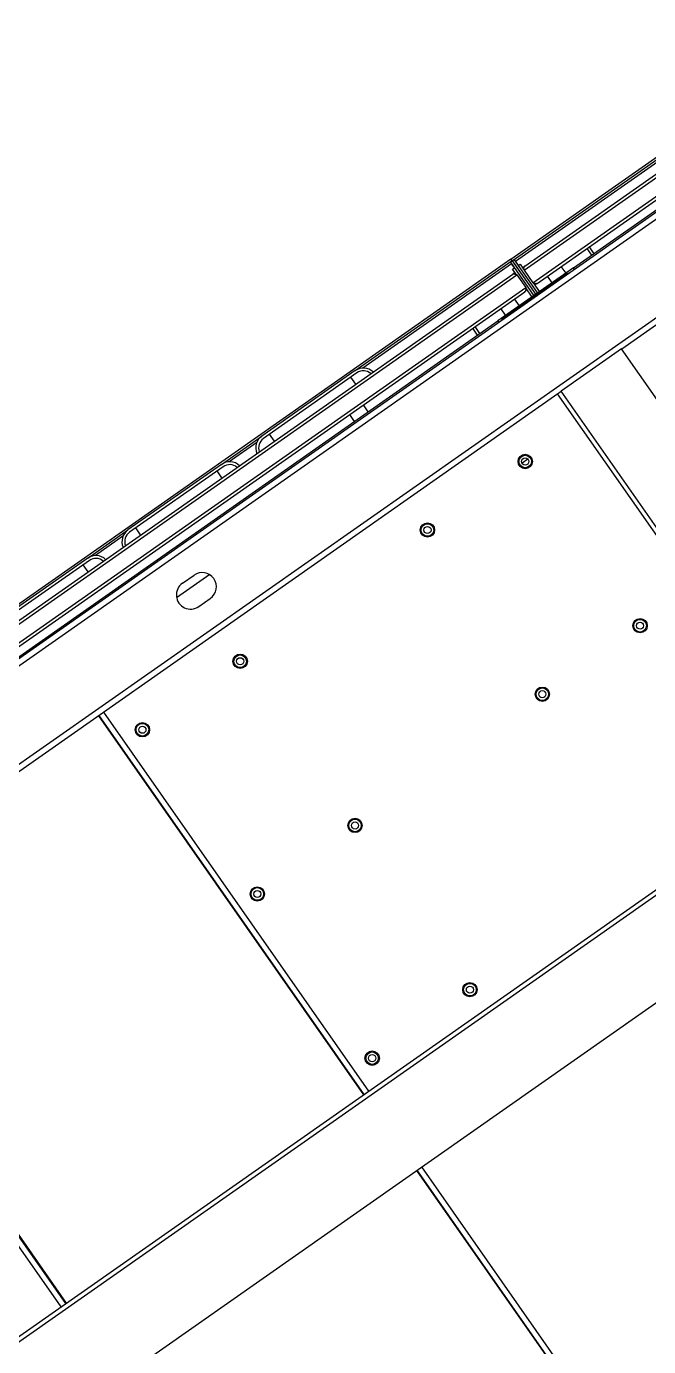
# Model space of a CAD drawing. Header units: millimetres. Extents: x 152904052 to 153933663, y 538271515 to 539240469.
# Drawn here: x 153340101 to 153340539, y 538937604 to 538938532 of the extents above; entities that cross this region are included whole.
import ezdxf

# ---------------------------------------------------------------- set-up
doc = ezdxf.new("R2010")
doc.units = ezdxf.units.MM
doc.layers.add('POWR', color=5, linetype='Continuous')

msp = doc.modelspace()

# ---------------------------------------------------------------- linework, layer by layer
at = {"layer": 'POWR', "color": 7}
for p, q in [((153340442.29, 538938368.67), (153341343.36, 538938999.6)), ((153340451.46, 538938360.8), (153341347.62, 538938988.3)), ((153340451.98, 538938363.73), (153341344.69, 538938988.81)), ((153340457.66, 538938351.96), (153341353.81, 538938979.45)), ((153340460.64, 538938351.48), (153341353.24, 538938976.48)), ((153341341.01, 538938959.38), (153339579.83, 538937726.19)), ((153341343.36, 538938956.02), (153339582.18, 538937722.83)), ((153340486.35, 538938362.41), (153341336.22, 538938957.49)), ((153341393.14, 538938921.54), (153339597.56, 538937664.26)), ((153341366, 538938897.53), (153340520.23, 538938305.31)), ((153340443.21, 538938367.36), (153340602.78, 538938479.09)), ((153340599.26, 538938474.67), (153340445.44, 538938366.96)), ((153340497.36, 538938377.2), (153340500.69, 538938372.44)), ((153339541.11, 538937737.9), (153340442.18, 538938368.83)), ((153340332.68, 538938290.2), (153340443.1, 538938367.52)), ((153340441.84, 538938366.52), (153340443.15, 538938367.44)), ((153340443.1, 538938367.52), (153340442.18, 538938368.83)), ((153340443.21, 538938367.36), (153340442.29, 538938368.67)), ((153340443.15, 538938367.44), (153340459.73, 538938343.77)), ((153340444.58, 538938368.19), (153340443.27, 538938367.28)), ((153340443.27, 538938367.28), (153340459.73, 538938343.77)), ((153340444.58, 538938368.19), (153340444.52, 538938368.27)), ((153340444.58, 538938368.19), (153340461.04, 538938344.68)), ((153340445.44, 538938366.96), (153340447.39, 538938364.18)), ((153340495.72, 538938376.05), (153340499.05, 538938371.3)), ((153339550.8, 538937732.96), (153340443.51, 538938358.04)), ((153340442.7, 538938365.29), (153340338.04, 538938292)), ((153340486.35, 538938362.41), (153340433.11, 538938325.12)), ((153340481.41, 538938357.97), (153340435.62, 538938325.9)), ((153340441.79, 538938366.6), (153340441.84, 538938366.52)), ((153340441.84, 538938366.52), (153340458.42, 538938342.85)), ((153340444.65, 538938362.51), (153340442.7, 538938365.29)), ((153340443.34, 538938361.59), (153340444.65, 538938362.51)), ((153340445.76, 538938358.14), (153340443.34, 538938361.59)), ((153340447.39, 538938364.18), (153340448.7, 538938365.1)), ((153340448.7, 538938365.1), (153340451.11, 538938361.65)), ((153340451.46, 538938360.8), (153340457.66, 538938351.96)), ((153340481.03, 538938358.68), (153340477.7, 538938363.43)), ((153340481.64, 538938357.64), (153340481.41, 538938357.97)), ((153340487.04, 538938361.42), (153340486.35, 538938362.41)), ((153339550.28, 538937730.03), (153340446.43, 538938357.53)), ((153339556.48, 538937721.19), (153340452.63, 538938348.68)), ((153340446.43, 538938357.53), (153340452.63, 538938348.68)), ((153340457.11, 538938341.93), (153340452.63, 538938348.32)), ((153340457.99, 538938351.83), (153340462.35, 538938345.6)), ((153340460.58, 538938351.44), (153340460.64, 538938351.48)), ((153340467.87, 538938356.55), (153340471.2, 538938351.8)), ((153339559.46, 538937720.71), (153340452.05, 538938345.71)), ((153340448.26, 538938335.74), (153340444.82, 538938340.65)), ((153340452.05, 538938345.71), (153340452.11, 538938345.76)), ((153340434.99, 538938333.77), (153340438.43, 538938328.85)), ((153339583.24, 538937730.04), (153340433.11, 538938325.12)), ((153340420.41, 538938316.23), (153340416.97, 538938321.15)), ((153340433.11, 538938325.12), (153340433.8, 538938324.14)), ((153340435.62, 538938325.9), (153340435.84, 538938325.58)), ((153340418.77, 538938315.09), (153340415.33, 538938320)), ((153340520.11, 538938305.47), (153340477.6, 538938275.71)), ((153340706.87, 538938038.76), (153340520.11, 538938305.47)), ((153340332.68, 538938290.2), (153340266.82, 538938244.09)), ((153340333.82, 538938288.56), (153340267.96, 538938242.45)), ((153340333, 538938280.67), (153340329.56, 538938285.58)), ((153340475.07, 538938273.93), (153340477.6, 538938275.71)), ((153340664.36, 538938008.99), (153340477.6, 538938275.71)), ((153340475.18, 538938273.76), (153339629.4, 538937681.55)), ((153340341.77, 538938261.17), (153340338.33, 538938266.09)), ((153340661.82, 538938007.21), (153340475.1, 538938273.87)), ((153340328.5, 538938259.2), (153340331.94, 538938254.29)), ((153340238.47, 538938224.24), (153340266.82, 538938244.09)), ((153340263.29, 538938239.66), (153340243.84, 538938226.04)), ((153340275.66, 538938240.52), (153340272.22, 538938245.43)), ((153340454.12, 538938227.95), (153340450.06, 538938225.11)), ((153340238.47, 538938224.24), (153340172.61, 538938178.13)), ((153340239.62, 538938222.6), (153340173.76, 538938176.49)), ((153340238.8, 538938214.71), (153340235.36, 538938219.62)), ((153340144.27, 538938158.28), (153340172.61, 538938178.13)), ((153340169.09, 538938173.7), (153340149.63, 538938160.08)), ((153340181.46, 538938174.56), (153340178.02, 538938179.47)), ((153340144.27, 538938158.28), (153340078.41, 538938112.16)), ((153340145.42, 538938156.64), (153340079.56, 538938110.53)), ((153340144.6, 538938148.74), (153340141.16, 538938153.66)), ((153340230.13, 538938146.65), (153340206.87, 538938130.36)), ((153340210.92, 538938140.62), (153340219.11, 538938146.35)), ((153340222.39, 538938124.23), (153340230.59, 538938129.97)), ((153340151.82, 538938047.35), (153340338.46, 538937780.79)), ((153340338.87, 538937781.08), (153340152.22, 538938047.63)), ((153340342.14, 538937783.37), (153340155.5, 538938049.93)), ((153339816.86, 538937415.57), (153340661.41, 538938006.93)), ((153339818.64, 538937413.03), (153340663.19, 538938004.39)), ((153339854.14, 538937362.32), (153340698.69, 538937953.68)), ((153340125.48, 538937631.66), (153339938.84, 538937898.22)), ((153340128.75, 538937633.96), (153339942.11, 538937900.51)), ((153339942.52, 538937900.8), (153340129.16, 538937634.24)), ((153340375.74, 538937727.55), (153340622.15, 538937375.64)), ((153340622.56, 538937375.93), (153340376.15, 538937727.83)), ((153340625.83, 538937378.22), (153340379.43, 538937730.13))]:
    msp.add_line(p, q, dxfattribs=at)
for centre, radius in [((153340452.29, 538938226.25), 5.06), ((153340452.29, 538938226.25), 4.44), ((153340452.29, 538938226.25), 2.5), ((153340383.48, 538938178.07), 5.06), ((153340383.48, 538938178.07), 4.44), ((153340383.48, 538938178.07), 2.5), ((153340533.17, 538938110.75), 5.06), ((153340533.17, 538938110.75), 4.44), ((153340533.17, 538938110.75), 2.5), ((153340251.6, 538938085.72), 5.06), ((153340251.6, 538938085.72), 4.44), ((153340251.6, 538938085.72), 2.5), ((153340464.36, 538938062.56), 5.06), ((153340464.36, 538938062.56), 4.44), ((153340464.36, 538938062.56), 2.5), ((153340182.79, 538938037.54), 5.06), ((153340182.79, 538938037.54), 4.44), ((153340182.79, 538938037.54), 2.5), ((153340332.47, 538937970.22), 5.06), ((153340332.47, 538937970.22), 4.44), ((153340332.47, 538937970.22), 2.5), ((153340263.67, 538937922.04), 5.06), ((153340263.67, 538937922.04), 4.44), ((153340263.67, 538937922.04), 2.5), ((153340413.35, 538937854.72), 5.06), ((153340413.35, 538937854.72), 4.44), ((153340413.35, 538937854.72), 2.5), ((153340344.54, 538937806.54), 5.06), ((153340344.54, 538937806.54), 4.44), ((153340344.54, 538937806.54), 2.5)]:
    msp.add_circle(centre, radius, dxfattribs=at)
for centre, radius, start, end in [((153340444.71, 538938356.32), 2.1, 34.99999, 124.99999), ((153340453.18, 538938362.01), 2.1, 124.99999, 214.99999), ((153340483.76, 538938354.61), 4.1, 99.48054, 124.99999), ((153340338.41, 538938282.01), 10, 46.53696, 124.99999), ((153340338.41, 538938282.01), 8, 49.47751, 124.99999), ((153340272.55, 538938235.9), 10, 124.99999, 203.46303), ((153340272.55, 538938235.9), 8, 124.99999, 200.52248), ((153340244.21, 538938216.05), 10, 46.53696, 124.99999), ((153340244.21, 538938216.05), 8, 49.47751, 124.99999), ((153340178.35, 538938169.93), 10, 124.99999, 203.46303), ((153340178.35, 538938169.93), 8, 124.99999, 200.52248), ((153340150.01, 538938150.09), 10, 46.53696, 124.99999), ((153340150.01, 538938150.09), 8, 49.47751, 124.99999), ((153340224.85, 538938138.16), 10, 304.99999, 124.99999), ((153340216.66, 538938132.42), 10, 124.99999, 304.99999)]:
    msp.add_arc(centre, radius, start, end, dxfattribs=at)
for points in [[(153340443.51, 538938358.04), (153340443.66, 538938358.11), (153340443.97, 538938358.26), (153340444.66, 538938358.18), (153340445.5, 538938357.91), (153340446.12, 538938357.66), (153340446.43, 538938357.53)], [(153340451.46, 538938360.8), (153340451.45, 538938361.1), (153340451.42, 538938361.74), (153340451.45, 538938362.61), (153340451.59, 538938363.34), (153340451.85, 538938363.6), (153340451.98, 538938363.73)]]:
    msp.add_open_spline(points, degree=3, knots=[0, 0, 0, 0, 0.230728, 0.485563, 0.740459, 1, 1, 1, 1], dxfattribs=at)
for points in [[(153340452.63, 538938348.68), (153340452.64, 538938348.35), (153340452.66, 538938347.69), (153340452.61, 538938346.81), (153340452.44, 538938346.1), (153340452.18, 538938345.84), (153340452.05, 538938345.71)], [(153340452.11, 538938345.76), (153340452.32, 538938345.94), (153340452.73, 538938346.31), (153340453.02, 538938347.1), (153340453.02, 538938347.95), (153340452.76, 538938348.44), (153340452.63, 538938348.68)], [(153340460.64, 538938351.48), (153340460.47, 538938351.4), (153340460.14, 538938351.25), (153340459.42, 538938351.34), (153340458.58, 538938351.59), (153340457.96, 538938351.84), (153340457.66, 538938351.96)], [(153340457.66, 538938351.96), (153340457.84, 538938351.75), (153340458.21, 538938351.34), (153340459, 538938351.05), (153340459.85, 538938351.05), (153340460.34, 538938351.31), (153340460.58, 538938351.44)]]:
    msp.add_open_spline(points, degree=3, dxfattribs=at)

doc.saveas('drawing.dxf')
